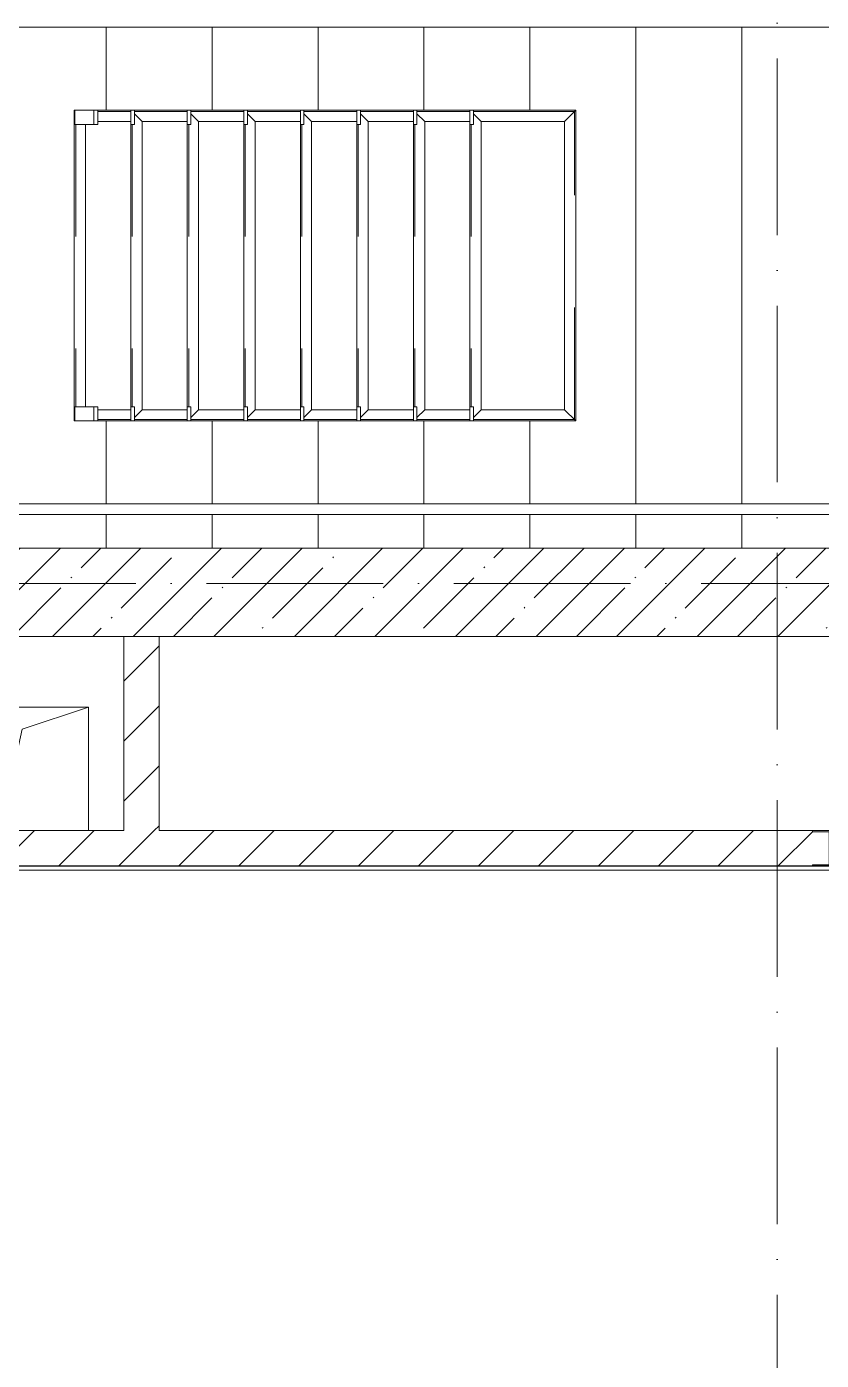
# Model space of a CAD drawing. Header units: millimetres. Extents: x -213536 to 1564669, y -45299 to 942238.
# Drawn here: x 450967 to 453217, y 468835 to 472612 of the extents above; entities that cross this region are included whole.
import ezdxf

# ---------------------------------------------------------------- set-up
doc = ezdxf.new("R2010")
doc.units = ezdxf.units.MM
doc.linetypes.add('50_200_ШТРИХ_1Т_ш5_п1_п1_', pattern=[700, 500, -100, 0, -100])
doc.linetypes.add('Штрих', pattern=[635, 317.5, -317.5])
for name, color, linetype, lineweight in [('0-1', 7, 'Continuous', 5), ('0-2', 7, 'Continuous', 9), ('2) ПГП 4м', 4, 'Continuous', 30), ('3) ЖБ 4м', 3, 'Continuous', 30), ('Линии подступенков', 7, 'Continuous', 9), ('Линии свеса', 7, 'Continuous', 9), ('Невидимые линии-1', 7, 'Штрих', 9), ('Обобщенные модели', 7, 'Continuous', 9), ('Ограждение', 7, 'Continuous', 9), ('Оси-2', 7, '50_200_ШТРИХ_1Т_ш5_п1_п1_', 9), ('Стены-1', 7, 'Continuous', 13), ('Штриховка разреза-1', 7, 'Continuous', 9)]:
    doc.layers.add(name, color=color, linetype=linetype, lineweight=lineweight)
doc.layers.get('0-2').off()
pattern_1 = [(45, (0, 0), (-84.8528, 84.8528), [])]

# ---------------------------------------------------------------- blocks, each defined once
blk = doc.blocks.new('Ось 3 этаж')
at = {"layer": 'Оси-2'}
for p, q in [((453092.1, 423014.8), (453092.1, 477896.8)), ((428373.3, 471035.4), (459092.1, 471035.4))]:
    blk.add_line(p, q, dxfattribs=at)
blk = doc.blocks.new('О_Элемент поручня_Маршевый_Труба_ГОСТ 8732-78 - О_Элемент поручня_Маршевый_Труба_ГОСТ 8732-78-32499151-АИ2_03_План отделки стен 3-го этажа _Часть 2_')
at = {"layer": 'Ограждение'}
for p, q in [((-9.9, 30), (-3926, 30)), ((-3926, 0), (-9.9, 0))]:
    blk.add_line(p, q, dxfattribs=at)
at = {"layer": 'Ограждение', "flags": 128}
for points in [[(-3928, 27.3), (-3927.2, 29), (-3926.4, 29.9), (-3925.5, 29.9), (-3924.7, 29), (-3923.9, 27.3), (-3923.3, 24.9)], [(-3924.8, 27.6), (-3925.6, 28.4), (-3926.3, 28.4), (-3927.1, 27.6)], [(-6.3, 15), (-6.4, 18.3), (-6.7, 21.5), (-7.1, 24.4), (-7.7, 26.7), (-8.3, 28.5), (-9.1, 29.6), (-9.9, 30)], [(-9.9, 0), (-9.1, 0.4), (-8.3, 1.5), (-7.7, 3.3), (-7.1, 5.6), (-6.7, 8.5), (-6.4, 11.7), (-6.3, 15)]]:
    blk.add_lwpolyline(points, dxfattribs=at)
blk = doc.blocks.new('ОМ_Уголок_ГОСТ 8509-93 - ОМ_Уголок_ГОСТ 8509-93-26349651-АИ2_03_План отделки стен 3-го этажа _Часть 2_')
at = {"layer": 'Невидимые линии-1'}
blk.add_line((4, -4), (876, -4), dxfattribs=at)
at = {"layer": 'Обобщенные модели'}
for p, q in [((880, 0), (0, 0)), ((32, -32), (0, 0)), ((32, -32), (848, -32)), ((880, 0), (848, -32))]:
    blk.add_line(p, q, dxfattribs=at)
blk = doc.blocks.new('ОМ_Уголок_ГОСТ 8509-93 - ОМ_Уголок_ГОСТ 8509-93-V85-АИ2_03_План отделки стен 3-го этажа _Часть 2_')
at = {"layer": 'Невидимые линии-1'}
blk.add_line((40, -4), (840, -4), dxfattribs=at)
at = {"layer": 'Обобщенные модели'}
for p, q in [((32, -32), (10, -10)), ((32, -32), (848, -32)), ((840, 0), (40, 0)), ((870, -10), (848, -32))]:
    blk.add_line(p, q, dxfattribs=at)
blk = doc.blocks.new('ОМ_Уголок_ГОСТ 8509-93 - ОМ_Уголок_ГОСТ 8509-93-19082047-АИ2_03_План отделки стен 3-го этажа _Часть 2_')
at = {"layer": 'Невидимые линии-1'}
blk.add_line((10, -4), (296, -4), dxfattribs=at)
at = {"layer": 'Обобщенные модели'}
for p, q in [((300, 0), (10, 0)), ((32, -32), (10, -10)), ((32, -32), (268, -32)), ((300, 0), (268, -32))]:
    blk.add_line(p, q, dxfattribs=at)
blk = doc.blocks.new('ОМ_Уголок_ГОСТ 8509-93 - ОМ_Уголок_ГОСТ 8509-93-V86-АИ2_03_План отделки стен 3-го этажа _Часть 2_')
at = {"layer": 'Невидимые линии-1'}
blk.add_line((4, -4), (290, -4), dxfattribs=at)
at = {"layer": 'Обобщенные модели'}
for p, q in [((290, 0), (0, 0)), ((32, -32), (0, 0)), ((32, -32), (268, -32)), ((290, -10), (268, -32))]:
    blk.add_line(p, q, dxfattribs=at)
blk = doc.blocks.new('ОМ_Уголок_ГОСТ 8509-93 - ОМ_Уголок_ГОСТ 8509-93-V87-АИ2_03_План отделки стен 3-го этажа _Часть 2_')
at = {"layer": 'Невидимые линии-1'}
blk.add_line((10, -4), (160, -4), dxfattribs=at)
at = {"layer": 'Обобщенные модели'}
for p, q in [((160, 0), (10, 0)), ((32, -32), (10, -10)), ((32, -32), (160, -32))]:
    blk.add_line(p, q, dxfattribs=at)
blk = doc.blocks.new('ОМ_Уголок_ГОСТ 8509-93 - ОМ_Уголок_ГОСТ 8509-93-V88-АИ2_03_План отделки стен 3-го этажа _Часть 2_')
at = {"layer": 'Невидимые линии-1'}
blk.add_line((140, -4), (290, -4), dxfattribs=at)
at = {"layer": 'Обобщенные модели'}
for p, q in [((290, 0), (140, 0)), ((140, -32), (268, -32)), ((290, -10), (268, -32))]:
    blk.add_line(p, q, dxfattribs=at)
blk = doc.blocks.new('ОМ_Уголок_ГОСТ 8509-93 - ОМ_Уголок_ГОСТ 8509-93-V89-АИ2_03_План отделки стен 3-го этажа _Часть 2_')
at = {"layer": 'Невидимые линии-1'}
blk.add_line((40, -4), (840, -4), dxfattribs=at)
at = {"layer": 'Обобщенные модели'}
for p, q in [((840, 0), (40, 0)), ((40, -32), (840, -32))]:
    blk.add_line(p, q, dxfattribs=at)
blk = doc.blocks.new('ОМ_Уголок_ГОСТ 8509-93 - ОМ_Уголок_ГОСТ 8509-93-V90-АИ2_03_План отделки стен 3-го этажа _Часть 2_')
at = {"layer": 'Невидимые линии-1'}
blk.add_line((67.1, -4), (160, -4), dxfattribs=at)
at = {"layer": 'Обобщенные модели'}
for p, q in [((160, 0), (67.1, 0)), ((67.1, -32), (160, -32))]:
    blk.add_line(p, q, dxfattribs=at)
blk = doc.blocks.new('ОМ_Уголок_ГОСТ 8509-93 - ОМ_Уголок_ГОСТ 8509-93-V91-АИ2_03_План отделки стен 3-го этажа _Часть 2_')
at = {"layer": 'Невидимые линии-1'}
blk.add_line((140, -4), (232.9, -4), dxfattribs=at)
at = {"layer": 'Обобщенные модели'}
for p, q in [((232.9, 0), (140, 0)), ((140, -32), (232.9, -32))]:
    blk.add_line(p, q, dxfattribs=at)
blk = doc.blocks.new('ОМ_Полоса_Трапеция прямоугольная_Прокат_ГОСТ 103-2006 - ОМ_Полоса_Трапеция прямоугольная_Прокат_ГОСТ 103-2006-19082130-АИ2_03_План отделки стен 3-го этажа _Часть 2_')
at = {"layer": 'Обобщенные модели'}
for p, q in [((21530, 47140), (21540, 47140)), ((21530, 47100), (21530, 47140)), ((21540, 47140), (21540, 47100)), ((21540, 47100), (21530, 47100))]:
    blk.add_line(p, q, dxfattribs=at)
blk = doc.blocks.new('ОМ_Полоса_Трапеция прямоугольная_Прокат_ГОСТ 103-2006 - ОМ_Полоса_Трапеция прямоугольная_Прокат_ГОСТ 103-2006-V92-АИ2_03_План отделки стен 3-го этажа _Часть 2_')
at = {"layer": 'Обобщенные модели'}
for p, q in [((20900, 47140), (20890, 47140)), ((20890, 47140), (20890, 47100)), ((20900, 47100), (20900, 47140)), ((20890, 47100), (20900, 47100))]:
    blk.add_line(p, q, dxfattribs=at)
blk = doc.blocks.new('ОМ_Полоса_Трапеция прямоугольная_Прокат_ГОСТ 103-2006 - ОМ_Полоса_Трапеция прямоугольная_Прокат_ГОСТ 103-2006-V93-АИ2_03_План отделки стен 3-го этажа _Часть 2_')
at = {"layer": 'Обобщенные модели'}
for p, q in [((20740, 47140), (20730, 47140)), ((20730, 47140), (20730, 47100)), ((20740, 47100), (20740, 47140)), ((20730, 47100), (20740, 47100))]:
    blk.add_line(p, q, dxfattribs=at)
blk = doc.blocks.new('ОМ_Полоса_Трапеция прямоугольная_Прокат_ГОСТ 103-2006 - ОМ_Полоса_Трапеция прямоугольная_Прокат_ГОСТ 103-2006-V94-АИ2_03_План отделки стен 3-го этажа _Часть 2_')
at = {"layer": 'Обобщенные модели'}
for p, q in [((20580, 47140), (20570, 47140)), ((20570, 47140), (20570, 47100)), ((20580, 47100), (20580, 47140)), ((20570, 47100), (20580, 47100))]:
    blk.add_line(p, q, dxfattribs=at)
blk = doc.blocks.new('ОМ_Полоса_Прокат_ГОСТ 103-2006 - ОМ_Полоса_Прокат_ГОСТ 103-2006-19082131-АИ2_03_План отделки стен 3-го этажа _Часть 2_')
at = {"layer": 'Обобщенные модели'}
for p, q in [((20411.3, 47140), (20410, 47140)), ((20410, 47140), (20410, 47100)), ((20410, 47100), (20411.3, 47100))]:
    blk.add_line(p, q, dxfattribs=at)
blk = doc.blocks.new('ОМ_Полоса_Прокат_ГОСТ 103-2006 - ОМ_Полоса_Прокат_ГОСТ 103-2006-20723456-АИ2_03_План отделки стен 3-го этажа _Часть 2_')
at = {"layer": 'Обобщенные модели'}
for p, q in [((20411.3, 47100), (20411.3, 47140)), ((20411.3, 47140), (20465.6, 47140)), ((20477.1, 47140), (20465.6, 47140)), ((20465.6, 47140), (20465.6, 47100)), ((20477.1, 47100), (20477.1, 47140)), ((20465.6, 47100), (20411.3, 47100)), ((20465.6, 47100), (20477.1, 47100))]:
    blk.add_line(p, q, dxfattribs=at)
blk = doc.blocks.new('ОМ_Полоса_Трапеция прямоугольная_Прокат_ГОСТ 103-2006 - ОМ_Полоса_Трапеция прямоугольная_Прокат_ГОСТ 103-2006-19082170-АИ2_03_План отделки стен 3-го этажа _Часть 2_')
at = {"layer": 'Обобщенные модели'}
for p, q in [((21530, 46300), (21540, 46300)), ((21530, 46260), (21530, 46300)), ((21540, 46300), (21540, 46260)), ((21540, 46260), (21530, 46260))]:
    blk.add_line(p, q, dxfattribs=at)
blk = doc.blocks.new('ОМ_Полоса_Трапеция прямоугольная_Прокат_ГОСТ 103-2006 - ОМ_Полоса_Трапеция прямоугольная_Прокат_ГОСТ 103-2006-V95-АИ2_03_План отделки стен 3-го этажа _Часть 2_')
at = {"layer": 'Обобщенные модели'}
for p, q in [((20900, 46300), (20890, 46300)), ((20890, 46300), (20890, 46260)), ((20900, 46260), (20900, 46300)), ((20890, 46260), (20900, 46260))]:
    blk.add_line(p, q, dxfattribs=at)
blk = doc.blocks.new('ОМ_Полоса_Трапеция прямоугольная_Прокат_ГОСТ 103-2006 - ОМ_Полоса_Трапеция прямоугольная_Прокат_ГОСТ 103-2006-V96-АИ2_03_План отделки стен 3-го этажа _Часть 2_')
at = {"layer": 'Обобщенные модели'}
for p, q in [((20740, 46300), (20730, 46300)), ((20730, 46300), (20730, 46260)), ((20740, 46260), (20740, 46300)), ((20730, 46260), (20740, 46260))]:
    blk.add_line(p, q, dxfattribs=at)
blk = doc.blocks.new('ОМ_Полоса_Трапеция прямоугольная_Прокат_ГОСТ 103-2006 - ОМ_Полоса_Трапеция прямоугольная_Прокат_ГОСТ 103-2006-V97-АИ2_03_План отделки стен 3-го этажа _Часть 2_')
at = {"layer": 'Обобщенные модели'}
for p, q in [((20580, 46300), (20570, 46300)), ((20570, 46300), (20570, 46260)), ((20580, 46260), (20580, 46300)), ((20570, 46260), (20580, 46260))]:
    blk.add_line(p, q, dxfattribs=at)
blk = doc.blocks.new('ОМ_Полоса_Прокат_ГОСТ 103-2006 - ОМ_Полоса_Прокат_ГОСТ 103-2006-19082171-АИ2_03_План отделки стен 3-го этажа _Часть 2_')
at = {"layer": 'Обобщенные модели'}
for p, q in [((20410, 46300), (20410, 46260)), ((20411.3, 46300), (20410, 46300)), ((20410, 46260), (20411.3, 46260))]:
    blk.add_line(p, q, dxfattribs=at)
blk = doc.blocks.new('ОМ_Полоса_Прокат_ГОСТ 103-2006 - ОМ_Полоса_Прокат_ГОСТ 103-2006-20723498-АИ2_03_План отделки стен 3-го этажа _Часть 2_')
at = {"layer": 'Обобщенные модели'}
for p, q in [((20411.3, 46260), (20411.3, 46300)), ((20411.3, 46300), (20465.6, 46300)), ((20477.1, 46300), (20465.6, 46300)), ((20465.6, 46300), (20465.6, 46260)), ((20477.1, 46260), (20477.1, 46300)), ((20465.6, 46260), (20411.3, 46260)), ((20465.6, 46260), (20477.1, 46260))]:
    blk.add_line(p, q, dxfattribs=at)
blk = doc.blocks.new('154_Фахверк_СКБ_Швеллер - Тип_100_3960-28318856-АИ2_03_План отделки стен 3-го этажа _Часть 2_')
at = {"layer": 'Обобщенные модели'}
for p, q in [((175, 50), (125, 50)), ((125, 50), (125, -50)), ((128, 47), (175, 47)), ((128, -47), (128, 47)), ((175, 47), (175, 50)), ((125, -50), (175, -50)), ((175, -47), (128, -47)), ((175, -50), (175, -47))]:
    blk.add_line(p, q, dxfattribs=at)
blk = doc.blocks.new('AR_Отверстие прямоугольное _в плите_ - AR_Отверстие прямоугольное _в плите_-30459243-АИ2_03_План отделки стен 3-го этажа _Часть 2_')
at = {"layer": 'Обобщенные модели'}
for p, q in [((125, 175), (-125, 175)), ((-62.5, 112.5), (125, 175)), ((125, -175), (125, 175)), ((-125, -175), (-62.5, 112.5))]:
    blk.add_line(p, q, dxfattribs=at)
blk = doc.blocks.new('О_Элемент поручня_Пристенный_Труба_ГОСТ 8732-78 - О_Элемент поручня_Пристенный_Труба_ГОСТ 8732-78-V282-АИ2_03_План отделки стен 3-го этажа _Часть 2_')
at = {"layer": 'Ограждение'}
for p, q in [((-4500, 0), (-320, 0)), ((-320, -30), (-4500, -30))]:
    blk.add_line(p, q, dxfattribs=at)
blk = doc.blocks.new('0125-Р-ОО-Ш2-АР-о_23_10_2024_rvt-1-АИ2_03_План отделки стен 3-го этажа _Часть 2_')
at = {"layer": 'Штриховка разреза-1'}
h = blk.add_hatch(dxfattribs=at)
h.set_pattern_fill('FP_2', color=256, style=0, pattern_type=2)
h.set_pattern_definition([(45, (0, 0), (-114.04925, 114.04925), []), (45, (114.05, 0), (-114.04925, 114.04925), [201.612, -40.322, 3.353, -36.97])])
h.paths.add_polyline_path([(25400, 45650), (25400, 45900), (16950, 45900), (16950, 45650), (23901.5, 45650)], flags=0)
h = blk.add_hatch(dxfattribs=at)
h.set_pattern_fill('FP_3', color=256, style=0, pattern_type=2)
h.set_pattern_definition(pattern_1)
h.paths.add_polyline_path([(20650, 45100), (20650, 45650), (20550, 45650), (20550, 45100)], flags=0)
h = blk.add_hatch(dxfattribs=at)
h.set_pattern_fill('FP_3', color=256, style=0, pattern_type=2)
h.set_pattern_definition(pattern_1)
h.paths.add_polyline_path([(24500, 45000), (24500, 45100), (22550, 45100), (22550, 45000), (23901.5, 45000)], flags=0)
h.paths.add_polyline_path([(22500, 45000), (22500, 45003), (22547, 45003), (22547, 45097), (22500, 45097), (22500, 45100), (18250, 45100), (18250, 45000), (20173.6, 45000)], flags=0)
at = {"layer": 'Линии подступенков'}
for p, q in [((20500, 47375), (20500, 47140)), ((20800, 47375), (20800, 47140)), ((21100, 47375), (21100, 47140)), ((21400, 47375), (21400, 47140)), ((21700, 47375.3), (21700, 47140)), ((22000, 47375.3), (22000, 46025)), ((22300, 47375.2), (22300, 46025)), ((20500, 46260), (20500, 46025)), ((20800, 46260), (20800, 46025)), ((21100, 46260), (21100, 46025)), ((21400, 46260), (21400, 46025)), ((21700, 46260), (21700, 46025)), ((20500, 45995), (20500, 45900)), ((20800, 45995), (20800, 45900)), ((21100, 45995), (21100, 45900)), ((21400, 45995), (21400, 45900)), ((21700, 45995), (21700, 45900)), ((22000, 45995), (22000, 45900)), ((22300, 45995), (22300, 45900))]:
    blk.add_line(p, q, dxfattribs=at)
at = {"layer": 'Линии свеса'}
for p, q in [((20500, 47375), (20500, 47140)), ((20800, 47375), (20800, 47140)), ((21100, 47375), (21100, 47140)), ((21400, 47375), (21400, 47140)), ((21700, 47375.3), (21700, 47140)), ((22000, 47375.3), (22000, 46025)), ((22300, 47375.2), (22300, 46025)), ((20500, 46260), (20500, 46025)), ((20800, 46260), (20800, 46025)), ((21100, 46260), (21100, 46025)), ((21400, 46260), (21400, 46025)), ((21700, 46260), (21700, 46025)), ((20500, 45995), (20500, 45900)), ((20800, 45995), (20800, 45900)), ((21100, 45995), (21100, 45900)), ((21400, 45995), (21400, 45900)), ((21700, 45995), (21700, 45900)), ((22000, 45995), (22000, 45900)), ((22300, 45995), (22300, 45900))]:
    blk.add_line(p, q, dxfattribs=at)
at = {"layer": 'Стены-1'}
for p, q in [((25400, 45900), (16950, 45900)), ((16950, 45650), (25400, 45650)), ((20650, 45650), (20550, 45650)), ((20550, 45650), (20550, 45100)), ((20650, 45100), (20650, 45650)), ((20550, 45100), (20200, 45100)), ((22500, 45100), (20650, 45100)), ((18250, 45000), (22500, 45000))]:
    blk.add_line(p, q, dxfattribs=at)
at = {"layer": '0-2', "rotation": 180}
for name, p in [('О_Элемент поручня_Маршевый_Труба_ГОСТ 8732-78 - О_Элемент поручня_Маршевый_Труба_ГОСТ 8732-78-32499151-АИ2_03_План отделки стен 3-го этажа _Часть 2_', (20182, 47405)), ('О_Элемент поручня_Пристенный_Труба_ГОСТ 8732-78 - О_Элемент поручня_Пристенный_Труба_ГОСТ 8732-78-V282-АИ2_03_План отделки стен 3-го этажа _Часть 2_', (19900, 45995)), ('154_Фахверк_СКБ_Швеллер - Тип_100_3960-28318856-АИ2_03_План отделки стен 3-го этажа _Часть 2_', (22675, 45050))]:
    blk.add_blockref(name, p, dxfattribs=at)
at = {"layer": '0-2'}
for name, p in [('ОМ_Полоса_Прокат_ГОСТ 103-2006 - ОМ_Полоса_Прокат_ГОСТ 103-2006-19082131-АИ2_03_План отделки стен 3-го этажа _Часть 2_', (0, 0)), ('ОМ_Полоса_Прокат_ГОСТ 103-2006 - ОМ_Полоса_Прокат_ГОСТ 103-2006-20723456-АИ2_03_План отделки стен 3-го этажа _Часть 2_', (0, 0)), ('ОМ_Полоса_Трапеция прямоугольная_Прокат_ГОСТ 103-2006 - ОМ_Полоса_Трапеция прямоугольная_Прокат_ГОСТ 103-2006-V94-АИ2_03_План отделки стен 3-го этажа _Часть 2_', (0, 0)), ('ОМ_Полоса_Трапеция прямоугольная_Прокат_ГОСТ 103-2006 - ОМ_Полоса_Трапеция прямоугольная_Прокат_ГОСТ 103-2006-V93-АИ2_03_План отделки стен 3-го этажа _Часть 2_', (0, 0)), ('ОМ_Полоса_Трапеция прямоугольная_Прокат_ГОСТ 103-2006 - ОМ_Полоса_Трапеция прямоугольная_Прокат_ГОСТ 103-2006-V92-АИ2_03_План отделки стен 3-го этажа _Часть 2_', (0, 0)), ('ОМ_Полоса_Трапеция прямоугольная_Прокат_ГОСТ 103-2006 - ОМ_Полоса_Трапеция прямоугольная_Прокат_ГОСТ 103-2006-19082130-АИ2_03_План отделки стен 3-го этажа _Часть 2_', (-480, 0)), ('ОМ_Полоса_Трапеция прямоугольная_Прокат_ГОСТ 103-2006 - ОМ_Полоса_Трапеция прямоугольная_Прокат_ГОСТ 103-2006-19082130-АИ2_03_План отделки стен 3-го этажа _Часть 2_', (-320, 0)), ('ОМ_Полоса_Трапеция прямоугольная_Прокат_ГОСТ 103-2006 - ОМ_Полоса_Трапеция прямоугольная_Прокат_ГОСТ 103-2006-19082130-АИ2_03_План отделки стен 3-го этажа _Часть 2_', (-160, 0)), ('ОМ_Полоса_Трапеция прямоугольная_Прокат_ГОСТ 103-2006 - ОМ_Полоса_Трапеция прямоугольная_Прокат_ГОСТ 103-2006-19082130-АИ2_03_План отделки стен 3-го этажа _Часть 2_', (0, 0)), ('ОМ_Полоса_Прокат_ГОСТ 103-2006 - ОМ_Полоса_Прокат_ГОСТ 103-2006-19082171-АИ2_03_План отделки стен 3-го этажа _Часть 2_', (0, 0)), ('ОМ_Полоса_Прокат_ГОСТ 103-2006 - ОМ_Полоса_Прокат_ГОСТ 103-2006-20723498-АИ2_03_План отделки стен 3-го этажа _Часть 2_', (0, 0)), ('ОМ_Полоса_Трапеция прямоугольная_Прокат_ГОСТ 103-2006 - ОМ_Полоса_Трапеция прямоугольная_Прокат_ГОСТ 103-2006-V97-АИ2_03_План отделки стен 3-го этажа _Часть 2_', (0, 0)), ('ОМ_Полоса_Трапеция прямоугольная_Прокат_ГОСТ 103-2006 - ОМ_Полоса_Трапеция прямоугольная_Прокат_ГОСТ 103-2006-V96-АИ2_03_План отделки стен 3-го этажа _Часть 2_', (0, 0)), ('ОМ_Полоса_Трапеция прямоугольная_Прокат_ГОСТ 103-2006 - ОМ_Полоса_Трапеция прямоугольная_Прокат_ГОСТ 103-2006-V95-АИ2_03_План отделки стен 3-го этажа _Часть 2_', (0, 0)), ('ОМ_Полоса_Трапеция прямоугольная_Прокат_ГОСТ 103-2006 - ОМ_Полоса_Трапеция прямоугольная_Прокат_ГОСТ 103-2006-19082170-АИ2_03_План отделки стен 3-го этажа _Часть 2_', (-480, 0)), ('ОМ_Полоса_Трапеция прямоугольная_Прокат_ГОСТ 103-2006 - ОМ_Полоса_Трапеция прямоугольная_Прокат_ГОСТ 103-2006-19082170-АИ2_03_План отделки стен 3-го этажа _Часть 2_', (-320, 0)), ('ОМ_Полоса_Трапеция прямоугольная_Прокат_ГОСТ 103-2006 - ОМ_Полоса_Трапеция прямоугольная_Прокат_ГОСТ 103-2006-19082170-АИ2_03_План отделки стен 3-го этажа _Часть 2_', (-160, 0)), ('ОМ_Полоса_Трапеция прямоугольная_Прокат_ГОСТ 103-2006 - ОМ_Полоса_Трапеция прямоугольная_Прокат_ГОСТ 103-2006-19082170-АИ2_03_План отделки стен 3-го этажа _Часть 2_', (0, 0)), ('AR_Отверстие прямоугольное _в плите_ - AR_Отверстие прямоугольное _в плите_-30459243-АИ2_03_План отделки стен 3-го этажа _Часть 2_', (20325, 45275))]:
    blk.add_blockref(name, p, dxfattribs=at)
at = {"layer": '0-2', "extrusion": (0, 0, -1)}
for name, p in [('ОМ_Уголок_ГОСТ 8509-93 - ОМ_Уголок_ГОСТ 8509-93-V91-АИ2_03_План отделки стен 3-го этажа _Часть 2_', (-20710, 47140)), ('ОМ_Уголок_ГОСТ 8509-93 - ОМ_Уголок_ГОСТ 8509-93-V88-АИ2_03_План отделки стен 3-го этажа _Часть 2_', (-20870, 47140)), ('ОМ_Уголок_ГОСТ 8509-93 - ОМ_Уголок_ГОСТ 8509-93-V88-АИ2_03_План отделки стен 3-го этажа _Часть 2_', (-21030, 47140)), ('ОМ_Уголок_ГОСТ 8509-93 - ОМ_Уголок_ГОСТ 8509-93-V88-АИ2_03_План отделки стен 3-го этажа _Часть 2_', (-21190, 47140)), ('ОМ_Уголок_ГОСТ 8509-93 - ОМ_Уголок_ГОСТ 8509-93-V88-АИ2_03_План отделки стен 3-го этажа _Часть 2_', (-21350, 47140)), ('ОМ_Уголок_ГОСТ 8509-93 - ОМ_Уголок_ГОСТ 8509-93-V88-АИ2_03_План отделки стен 3-го этажа _Часть 2_', (-21510, 47140)), ('ОМ_Уголок_ГОСТ 8509-93 - ОМ_Уголок_ГОСТ 8509-93-V88-АИ2_03_План отделки стен 3-го этажа _Часть 2_', (-21670, 47140)), ('ОМ_Уголок_ГОСТ 8509-93 - ОМ_Уголок_ГОСТ 8509-93-V86-АИ2_03_План отделки стен 3-го этажа _Часть 2_', (-21830, 47140))]:
    blk.add_blockref(name, p, dxfattribs=at)
for name, p, rotation in [('ОМ_Уголок_ГОСТ 8509-93 - ОМ_Уголок_ГОСТ 8509-93-26349651-АИ2_03_План отделки стен 3-го этажа _Часть 2_', (-21830, 46260), 89.99999999999908), ('ОМ_Уголок_ГОСТ 8509-93 - ОМ_Уголок_ГОСТ 8509-93-V89-АИ2_03_План отделки стен 3-го этажа _Часть 2_', (-20410, 47140), 269.9999999999989), ('ОМ_Уголок_ГОСТ 8509-93 - ОМ_Уголок_ГОСТ 8509-93-V85-АИ2_03_План отделки стен 3-го этажа _Часть 2_', (-20570, 47140), 269.9999999999989), ('ОМ_Уголок_ГОСТ 8509-93 - ОМ_Уголок_ГОСТ 8509-93-V85-АИ2_03_План отделки стен 3-го этажа _Часть 2_', (-20730, 47140), 269.9999999999989), ('ОМ_Уголок_ГОСТ 8509-93 - ОМ_Уголок_ГОСТ 8509-93-V85-АИ2_03_План отделки стен 3-го этажа _Часть 2_', (-20890, 47140), 269.9999999999989), ('ОМ_Уголок_ГОСТ 8509-93 - ОМ_Уголок_ГОСТ 8509-93-V85-АИ2_03_План отделки стен 3-го этажа _Часть 2_', (-21050, 47140), 269.9999999999989), ('ОМ_Уголок_ГОСТ 8509-93 - ОМ_Уголок_ГОСТ 8509-93-V85-АИ2_03_План отделки стен 3-го этажа _Часть 2_', (-21210, 47140), 269.9999999999989), ('ОМ_Уголок_ГОСТ 8509-93 - ОМ_Уголок_ГОСТ 8509-93-V85-АИ2_03_План отделки стен 3-го этажа _Часть 2_', (-21370, 47140), 269.9999999999989), ('ОМ_Уголок_ГОСТ 8509-93 - ОМ_Уголок_ГОСТ 8509-93-V85-АИ2_03_План отделки стен 3-го этажа _Часть 2_', (-21530, 47140), 269.9999999999989), ('ОМ_Уголок_ГОСТ 8509-93 - ОМ_Уголок_ГОСТ 8509-93-V90-АИ2_03_План отделки стен 3-го этажа _Часть 2_', (-20410, 46260), 180), ('ОМ_Уголок_ГОСТ 8509-93 - ОМ_Уголок_ГОСТ 8509-93-V87-АИ2_03_План отделки стен 3-го этажа _Часть 2_', (-20570, 46260), 180), ('ОМ_Уголок_ГОСТ 8509-93 - ОМ_Уголок_ГОСТ 8509-93-V87-АИ2_03_План отделки стен 3-го этажа _Часть 2_', (-20730, 46260), 180), ('ОМ_Уголок_ГОСТ 8509-93 - ОМ_Уголок_ГОСТ 8509-93-V87-АИ2_03_План отделки стен 3-го этажа _Часть 2_', (-20890, 46260), 180), ('ОМ_Уголок_ГОСТ 8509-93 - ОМ_Уголок_ГОСТ 8509-93-V87-АИ2_03_План отделки стен 3-го этажа _Часть 2_', (-21050, 46260), 180), ('ОМ_Уголок_ГОСТ 8509-93 - ОМ_Уголок_ГОСТ 8509-93-V87-АИ2_03_План отделки стен 3-го этажа _Часть 2_', (-21210, 46260), 180), ('ОМ_Уголок_ГОСТ 8509-93 - ОМ_Уголок_ГОСТ 8509-93-V87-АИ2_03_План отделки стен 3-го этажа _Часть 2_', (-21370, 46260), 180), ('ОМ_Уголок_ГОСТ 8509-93 - ОМ_Уголок_ГОСТ 8509-93-19082047-АИ2_03_План отделки стен 3-го этажа _Часть 2_', (-21530, 46260), 180)]:
    blk.add_blockref(name, p, dxfattribs=dict(at, rotation=rotation))
blk = doc.blocks.new('3этНиз')
at = {"layer": 'Стены-1'}
for p, q in [((448830.1, 470223.4), (455204.1, 470223.4)), ((453192.1, 470235.4), (448842.1, 470235.4))]:
    blk.add_line(p, q, dxfattribs=at)
at = {"layer": '0-1'}
blk.add_blockref('0125-Р-ОО-Ш2-АР-о_23_10_2024_rvt-1-АИ2_03_План отделки стен 3-го этажа _Часть 2_', (430692.1, 425235.4), dxfattribs=at)

msp = doc.modelspace()

# ---------------------------------------------------------------- linework, layer by layer
at = {"layer": '2) ПГП 4м'}
msp.add_lwpolyline([(448842.1, 470873.4), (448842.1, 470235.4), (455192.1, 470235.4), (455192.1, 470885.4)], dxfattribs=at)

# ---------------------------------------------------------------- block references
at = {"color": 5, "lineweight": 30}
msp.add_blockref('Ось 3 этаж', (0, 0), dxfattribs=at)
at = {"layer": '3) ЖБ 4м'}
msp.add_blockref('3этНиз', (0, 0), dxfattribs=at)

doc.saveas('drawing.dxf')
